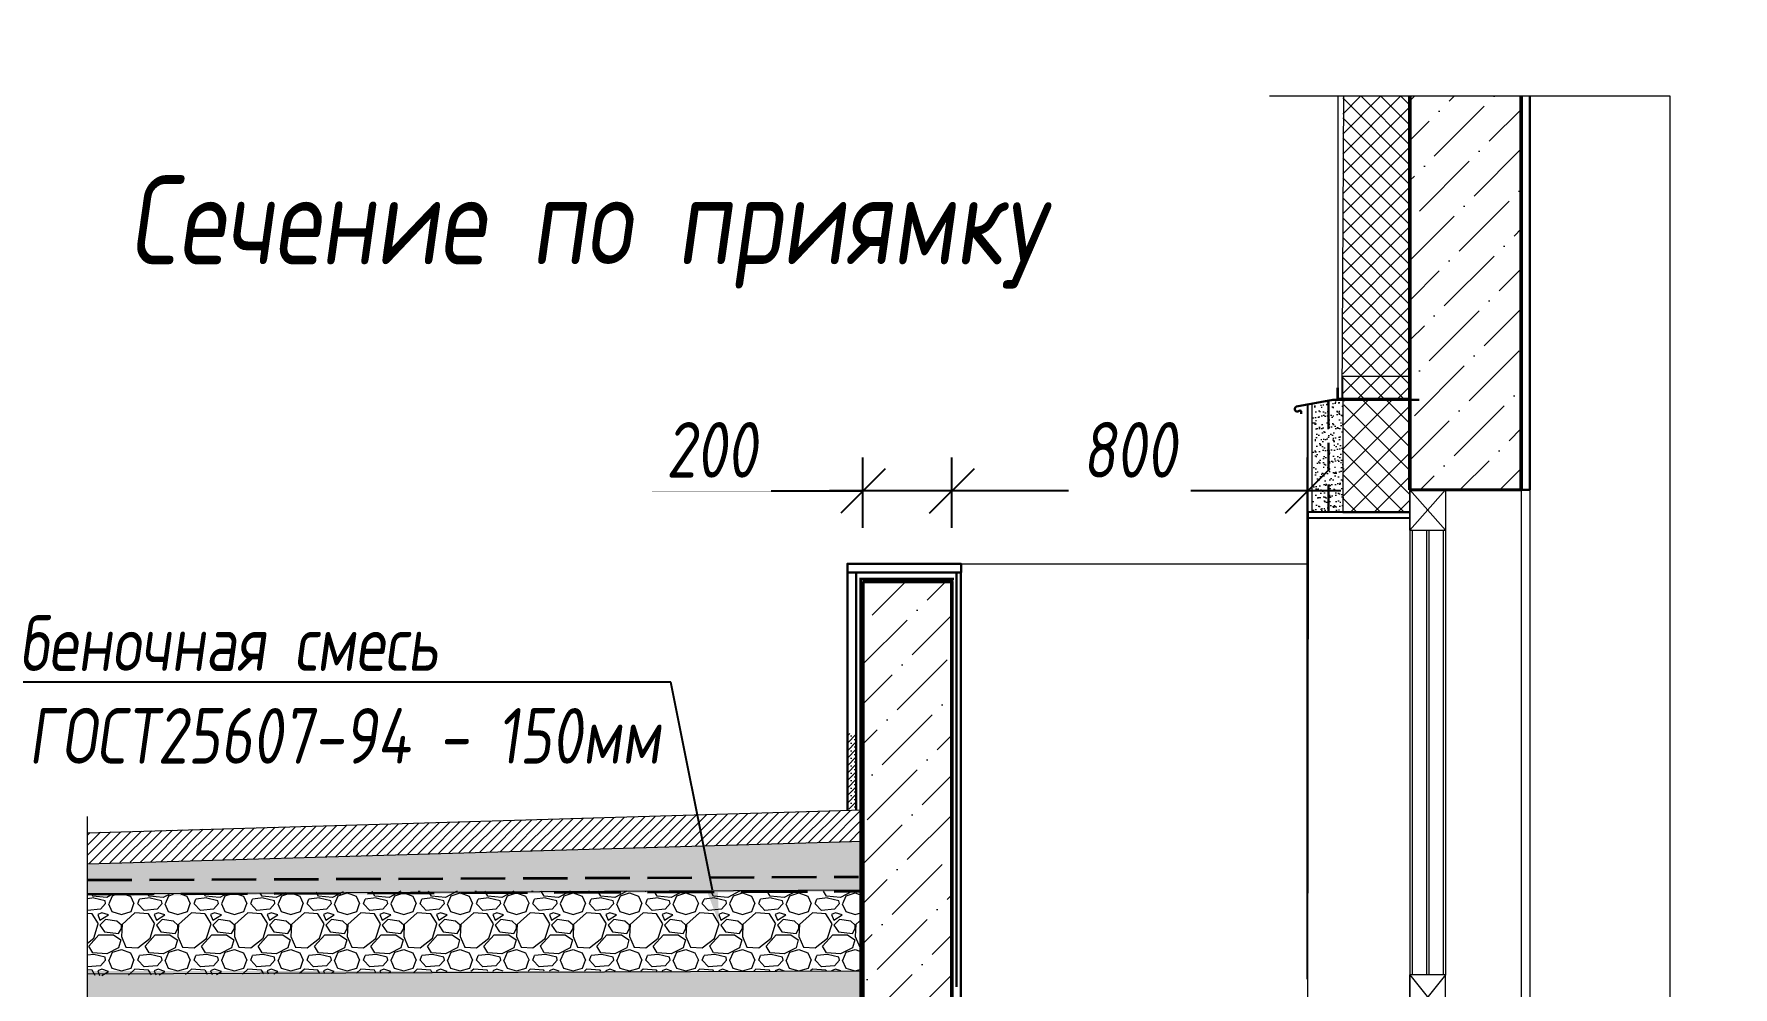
# Model space of a CAD drawing. Header units: millimetres. Extents: x -8417289 to 9420486, y 0 to 208205.
# Drawn here: x -343224 to -339402, y 23994 to 26136 of the extents above; entities that cross this region are included whole.
import ezdxf
from ezdxf import colors
from ezdxf.entities.mleader import LeaderData, LeaderLine
from ezdxf.math import Vec2, Vec3

# ---------------------------------------------------------------- set-up
doc = ezdxf.new("R2010")
doc.units = ezdxf.units.MM
doc.header["$MEASUREMENT"] = 0
for name, pattern in [('DASHED', [19.05, 12.7, -6.35]), ('HIDDEN2', [4.7625, 3.175, -1.5875]), ('ГОСТ 2.303 4', [7, 5, -2, 0])]:
    doc.linetypes.add(name, pattern=pattern)
doc.layers.get('0').update_dxf_attribs({"color": 250, "lineweight": 9})
for name, color, linetype, lineweight in [('+АР_Стены внутренние', 250, 'Continuous', 18), ('_Гранит', 5, 'Continuous', 9), ('uchastok_Ном_пера__1', 7, 'Continuous', 13), ('А-Гидроизоляция', 152, 'Continuous', 5), ('А-отделка', 154, 'Continuous', 13), ('А-Штрих_Гранит', 161, 'Continuous', 5), ('АР_ЖБ', 251, 'Continuous', 50), ('АР_Лестницы', 250, 'Continuous', 15), ('АР_Навесной фасад', 147, 'Continuous', 5), ('АР_Оси_Разм', 7, 'Continuous', 15), ('АР_Отметки', 250, 'Continuous', 15), ('АР_Перегородки кирпич', 244, 'Continuous', 30), ('АР_Текст', 250, 'Continuous', 5), ('АР_Тонкие', 250, 'Continuous', 5), ('АР_Утеплитель', 250, 'Continuous', 9), ('АР_Штриховка', 252, 'Continuous', 0), ('АР_Штриховка монолит', 250, 'Continuous', 9), ('АР_Штукатурка', 155, 'Continuous', 30), ('МОНОЛИТ', 7, 'Continuous', 40), ('Окна', 153, 'Continuous', 9)]:
    doc.layers.add(name, color=color, linetype=linetype, lineweight=lineweight)
for name, color, linetype in [('PROFILE', 7, 'Continuous'), ('UTEPLITEL', 30, 'Continuous'), ('АР_Фасад', 251, 'Continuous')]:
    doc.layers.add(name, color=color, linetype=linetype)
doc.styles.add('GOST 2.304', font='CS_Gost2304.shx')
doc.styles.add('ISOCPEUR', font='isocpeur.TTF', dxfattribs={"width": 0.7})
doc.styles.add('Архитект', font='isocpeur.TTF', dxfattribs={"width": 0.8, "oblique": 8})
doc.styles.add('Архитектурный размер', font='isocpeur.TTF', dxfattribs={"width": 0.8, "oblique": 8})
doc.dimstyles.new('KK 100', dxfattribs={"dimscale": 100, "dimtxt": 3, "dimasz": 2, "dimexe": 1.5, "dimexo": 2, "dimtad": 1, "dimdec": 0, "dimtxsty": 'GOST 2.304', "dimblk": 'OBLIQUE', "dimcen": 2.5, "dimdle": 1.5, "dimadec": 0, "dimazin": 0, "dimtfac": 1, "dimtdec": 0, "dimtmove": 0, "dimatfit": 3, "dimarcsym": 0})

# ---------------------------------------------------------------- blocks, each defined once
blk = doc.blocks.new('_DotSmall')
at = {"color": 0, "linetype": 'ByBlock', "const_width": 0.5}
blk.add_lwpolyline([(-0.0625, 0, 1), (0.0625, 0, 1)], format="xyb", close=True, dxfattribs=at)
blk = doc.blocks.new('_Oblique')
at = {"color": 0, "linetype": 'ByBlock', "lineweight": -2}
blk.add_line((-0.5, -0.5), (0.5, 0.5), dxfattribs=at)
blk = doc.blocks.new('*D1459')
at = {"layer": 'АР_Оси_Разм', "color": 0, "lineweight": -2, "transparency": 16777216}
for p, q in [((-341159.2, 25100.5), (-341159.2, 25183.8)), ((-340358.8, 24010.8), (-340358.8, 25183.8)), ((-340283.8, 25108.8), (-341234.2, 25108.8))]:
    blk.add_line(p, q, dxfattribs=at)
at = {"layer": 'АР_Оси_Разм', "color": 0, "lineweight": -2, "transparency": 16777216, "xscale": 100, "yscale": 100, "zscale": 100, "rotation": 180}
blk.add_blockref('_Oblique', (-341159.2, 25108.8), dxfattribs=at)
at = {"layer": 'АР_Оси_Разм', "color": 0, "lineweight": -2, "transparency": 16777216, "xscale": 100, "yscale": 100, "zscale": 100}
blk.add_blockref('_Oblique', (-340358.8, 25108.8), dxfattribs=at)
at = {"layer": 'АР_Оси_Разм', "color": 0, "lineweight": 9, "transparency": 16777216, "insert": (-340759, 25201.3), "char_height": 125, "attachment_point": 5, "style": 'Архитектурный размер', "bg_fill": 3, "box_fill_scale": 1.25, "bg_fill_color": 256, "bg_fill_true_color": 13158600, "bg_fill_transparency": 0}
blk.add_mtext('800', dxfattribs=at)
blk = doc.blocks.new('*D1460')
at = {"layer": 'АР_Оси_Разм', "color": 0, "lineweight": -2, "transparency": 16777216}
for p, q in [((-341359.2, 25025.6), (-341359.2, 25183.8)), ((-341159.2, 25025.6), (-341159.2, 25183.8)), ((-341833.4, 25108.8), (-341359.2, 25108.8)), ((-341084.2, 25108.8), (-341434.2, 25108.8))]:
    blk.add_line(p, q, dxfattribs=at)
at = {"layer": 'АР_Оси_Разм', "color": 0, "lineweight": -2, "transparency": 16777216, "xscale": 100, "yscale": 100, "zscale": 100, "rotation": 180}
blk.add_blockref('_Oblique', (-341359.2, 25108.8), dxfattribs=at)
at = {"layer": 'АР_Оси_Разм', "color": 0, "lineweight": -2, "transparency": 16777216, "xscale": 100, "yscale": 100, "zscale": 100}
blk.add_blockref('_Oblique', (-341159.2, 25108.8), dxfattribs=at)
at = {"layer": 'АР_Оси_Разм', "color": 0, "lineweight": 9, "transparency": 16777216, "insert": (-341699.6, 25201.3), "char_height": 125, "attachment_point": 5, "style": 'Архитектурный размер', "bg_fill": 3, "box_fill_scale": 1.25, "bg_fill_color": 256, "bg_fill_true_color": 13158600, "bg_fill_transparency": 0}
blk.add_mtext('200', dxfattribs=at)

msp = doc.modelspace()

# ---------------------------------------------------------------- hatches: boundary and pattern name
at = {"layer": 'А-Штрих_Гранит'}
h = msp.add_hatch(dxfattribs=at)
h.set_pattern_fill('SACNCR', color=256, scale=5, style=0)
h.set_pattern_definition([(45, (-948436.875, -88761.118), (-8.41899011, 8.41899011), []), (45, (-948428.456, -88761.118), (-8.41899011, 8.41899011), [0, -11.90625])])
h.paths.add_polyline_path([(-341394, 24393.6), (-341374, 24393.6), (-341374, 24563.6), (-341394, 24563.6)])
at = {"layer": 'АР_Перегородки кирпич', "lineweight": 0, "ltscale": 100, "true_color": 0x000000, "transparency": 33554610}
h = msp.add_hatch(dxfattribs=at)
h.set_pattern_fill('ANSI31', color=18, scale=5)
h.set_pattern_definition([(45, (-560273.784, 198793.657), (-11.22532015, 11.22532015), [])])
h.paths.add_polyline_path([(-341363.7, 24320.8), (-343103.9, 24271.1), (-343103.9, 24340.6), (-341364.2, 24390.3)])
h = msp.add_hatch(dxfattribs=at)
h.set_pattern_fill('GRAVEL', color=18, scale=5)
h.set_pattern_definition([(228.0127875, (-1161197.696, -326085.898), (-1016.00000008, -1142.99999993), [17.086072, -1691.524182]), (184.969741, (-1161209.1263, -326098.5985), (1523.999999397, 127.000007235), [29.320236, -2902.702445]), (132.5104471, (-1161238.336, -326101.1385), (1270.000000536, -1396.99999951), [20.674076, -2046.73614]), (267.273689, (-1161287.8663, -326132.8885), (127.000000266, 2539.999999987), [26.700226, -2643.321871]), (292.8336542, (-1161289.1363, -326159.5585), (-635.000000053, 1523.999999978), [26.181685, -2591.990387]), (357.273689, (-1161278.9763, -326183.6885), (-2539.999999987, 127.000000266), [26.700226, -2643.321871]), (37.69424047, (-1161252.3063, -326184.9585), (-1650.999999927, -1270.000000095), [35.309683, -3495.655766]), (72.2553284, (-1161224.3663, -326163.3685), (889.00000024, 2793.999999924), [33.335976, -3300.26283]), (121.4295656, (-1161214.2063, -326131.6185), (-1016.000000144, 1650.99999991), [26.79065, -2652.277285]), (175.2363583, (-1161228.176, -326108.758), (1396.99999998, -127.00000022), [30.585664, -1498.696847]), (222.3974378, (-1161258.6563, -326106.2185), (-1523.999999951, -1397.000000053), [39.553896, -3915.838626]), (138.8140748, (-1161162.136, -326134.158), (-888.99999995, 762.00000006), [13.500227, -1336.528291]), (171.4692344, (-1161172.296, -326125.2685), (1651.000000044, -253.99999971), [25.684099, -2542.73195]), (225, (-1161197.7, -326121.46), (-2e-14, -127), [17.960467, -161.644655]), (203.1985905, (-1161206.586, -326106.218), (635.00000002, 253.99999996), [9.672066, -957.531118]), (291.8014095, (-1161215.476, -326110.028), (-127, 381), [13.678281, -670.23765]), (30.9637565, (-1161210.396, -326122.728), (381, 254), [22.215983, -718.314908]), (161.565051, (-1161191.346, -326111.3), (254, -127), [16.064357, -385.544906]), (16.3895403, (-1161289.136, -326110.0285), (1270, 381), [22.5044, -2227.941334]), (70.3461759, (-1161267.546, -326103.6785), (-508.00000005, -1396.99999998), [18.879947, -1869.110784]), (293.1985905, (-1161191.346, -326085.898), (-253.99999996, 635.00000002), [19.344005, -947.85918]), (343.6104597, (-1161183.726, -326103.6785), (-1270.000000027, 380.99999991), [22.5044, -2227.941334]), (339.4439548, (-1161289.136, -326188.768), (-635, 254), [21.70176, -1063.386716]), (294.7751406, (-1161268.816, -326196.3885), (-635.00000076, 1396.99999966), [18.183606, -1800.179669]), (66.8014095, (-1161190.076, -326212.898), (253.99999996, 635.00000002), [19.344005, -947.85918]), (17.3540246, (-1161182.456, -326195.1185), (-1650.99999997, -508.000000107), [21.289137, -2107.618799]), (69.4439548, (-1161252.306, -326212.898), (-254, -635), [10.85088, -1074.237596]), (101.3099325, (-1161197.696, -326212.898), (-127, 508), [6.47573, -641.099748]), (165.9637565, (-1161198.966, -326206.55), (381, -127), [26.181685, -497.45273]), (186.009006, (-1161224.366, -326200.1985), (1269.999999993, 127.000000066), [24.26335, -2402.068243]), (303.6900675, (-1161210.396, -326134.16), (-127, 254), [18.316194, -439.588818]), (353.1572266, (-1161200.2363, -326149.3985), (2159.000000013, -253.999999887), [31.977838, -3165.800453]), (60.9453959, (-1161168.486, -326153.208), (-508.00000001, -889), [13.075412, -1294.469616]), (90, (-1161162.14, -326141.78), (-127, 127), [7.62, -119.38]), (120.2564372, (-1161226.906, -326196.3885), (507.99999994, -889.00000004), [17.643348, -1746.697039]), (48.0127875, (-1161235.796, -326181.148), (1016.00000008, 1142.99999993), [34.172144, -1674.43811]), (0, (-1161212.94, -326155.75), (127, 127), [33.02, -93.98]), (325.3048465, (-1161179.916, -326155.7485), (1270.00000048, -888.99999931), [20.080478, -1987.965836]), (254.054604, (-1161163.406, -326167.178), (-127, -508), [18.491454, -906.082502]), (207.64597536, (-1161168.4863, -326184.9585), (-2413.00000009, -1269.99999983), [30.107255, -2980.623221]), (175.42607874, (-1161195.1563, -326198.9285), (-1651, 127), [31.851473, -3153.292323])])
h.paths.add_polyline_path([(-341357.6, 24029.6), (-342149.3, 24029.2), (-342493.4, 24024.9), (-343103.9, 24019.4), (-343103.9, 24199.1), (-342417.3, 24209.1), (-341359.2, 24208.8)])
at = {"layer": 'АР_Тонкие', "true_color": 0x000000}
h = msp.add_hatch(dxfattribs=at)
h.set_pattern_fill('AR-CONC', color=18, scale=0.3)
h.set_pattern_definition([(50, (-560273.784, 198822.126), (54.655401, -4.781726), [5.715, -62.865]), (355, (-560273.784, 198822.126), (-10.573026, 57.317054), [4.572, -50.292175]), (100.451445, (-560269.23, 198821.727), (44.082374, 52.535326), [4.857003, -53.427073]), (46.1842, (-560273.784, 198837.366), (81.323712, -12.612698), [8.5725, -94.2975]), (96.635558, (-560267.01, 198836.315), (71.22124, 74.227837), [7.285507, -80.140682]), (351.18415, (-560273.78, 198837.366), (71.22124, 74.227837), [6.85799, -75.43792]), (21, (-560266.164, 198833.556), (45.4843174, -30.6795595), [5.715, -62.865]), (326, (-560266.164, 198833.556), (18.540609, 55.25639), [4.572, -50.292]), (71.451445, (-560262.374, 198831), (64.024926, 24.576831), [4.857003, -53.426981]), (37.5, (-560273.784, 198822.126), (0.926581, 25.3665117), [0, -49.6824, 0, -51.054, 0, -50.4825]), (7.5, (-560273.784, 198822.126), (20.0458988, 30.0541724), [0, -29.1084, 0, -48.5394, 0, -19.2405]), (327.5, (-560290.776, 198822.126), (40.6771786, -1.7186232), [0, -19.05, 0, -59.436, 0, -78.867]), (317.5, (-560298.396, 198822.126), (44.4387544, 7.6279473), [0, -24.765, 0, -39.4716, 0, -56.007])])
h.paths.add_polyline_path([(-342567.8, 24284.5), (-343103.9, 24269.8), (-343103.9, 24198.7), (-341359.2, 24208.2), (-341359.2, 24321.2)])
h = msp.add_hatch(dxfattribs=at)
h.set_pattern_fill('AR-SAND', color=18, scale=20)
h.set_pattern_definition([(37.5, (-852069.32, -266072.964), (-1.2598672, 38.5364754), [0, -30.4, 0, -34, 0, -32.5]), (7.5, (-852069.32, -266072.964), (35.395534, 56.4429213), [0, -16.4, 0, -27.4, 0, -10.5]), (327.5, (-852093.92, -266072.964), (62.2828372, 0.113181), [0, -10, 0, -36, 0, -47]), (317.5, (-852093.92, -266072.964), (60.122532, 17.5535113), [0, -5, 0, -23.6, 0, -27])])
h.paths.add_polyline_path([(-341359, 23669.1), (-342552.5, 23669.6), (-342552.5, 23669.1), (-343103.9, 23669.1), (-343103.9, 24029.5), (-341359.4, 24029.6)])
at = {"layer": 'АР_Утеплитель'}
h = msp.add_hatch(dxfattribs=at)
h.set_pattern_fill('ANSI37', color=256, scale=10, angle=270)
h.set_pattern_definition([(315, (-5456560.467, -781642.52), (22.4506403, 22.4506403), []), (45, (-5456560.467, -781642.52), (-22.4506403, 22.4506403), [])])
h.paths.add_polyline_path([(-340128.8, 25997), (-340128.8, 25316.7), (-340279.8, 25316.7), (-340279.8, 25997)])
at = {"layer": 'АР_Штриховка', "lineweight": 0, "true_color": 0x000000, "transparency": 33554559}
h = msp.add_hatch(dxfattribs=at)
h.set_pattern_fill('ANSI36', color=18, scale=20)
h.set_pattern_definition([(45, (-555790.72, 219733.97), (33.67596, 123.478522), [158.75, -31.75, 0, -31.75])])
h.paths.add_polyline_path([(-339877.1, 25997), (-340127.8, 25997), (-340128.8, 25111), (-339878.1, 25111)])
at = {"layer": 'АР_Штриховка монолит', "ltscale": 0.5, "transparency": 33554559}
h = msp.add_hatch(dxfattribs=at)
h.set_pattern_fill('ANSI36', color=252, scale=20)
h.set_pattern_definition([(45, (-5456559.47, -781844.14), (33.67596045, 123.4785217), [158.75, -31.75, 0, -31.75])])
h.paths.add_polyline_path([(-341159.2, 24905.6), (-341359.2, 24905.6), (-341359.2, 23169.5), (-341159.2, 23169.5)])

# ---------------------------------------------------------------- linework, layer by layer
at = {"layer": '_Гранит', "color": 0, "lineweight": 30}
msp.add_lwpolyline([(-341374, 24390.4), (-341374, 24925.6), (-341394, 24925.6), (-341394, 24389.6)], dxfattribs=at)
at = {"layer": 'PROFILE', "color": 0}
for p, q in [((-340291.8, 25315.7, 160783.2), (-340291.8, 25340.7, 160783.2)), ((-340266.8, 25315.7, 160783.2), (-340291.8, 25315.7, 160783.2)), ((-340290.8, 25340.7, 160783.2), (-340290.8, 25316.7, 160783.2)), ((-340290.8, 25316.7, 160783.2), (-340266.8, 25316.7, 160783.2))]:
    msp.add_line(p, q, dxfattribs=at)
at = {"layer": 'uchastok_Ном_пера__1', "linetype": 'Continuous'}
for p, q in [((-340279.8, 25316.7, 160783.2), (-340279.8, 25061.1, 130574.6)), ((-339878.1, 25111), (-339878.1, 23937.9))]:
    msp.add_line(p, q, dxfattribs=at)
at = {"layer": 'UTEPLITEL', "color": 8, "lineweight": 9, "elevation": 160783.2}
msp.add_lwpolyline([(-340128.8, 25366.7), (-340128.8, 25316.7), (-340279.8, 25316.7), (-340279.8, 25366.7)], close=True, dxfattribs=at)
at = {"layer": 'АР_ЖБ'}
for p, q in [((-340128.8, 25111, 80391.6), (-340128.8, 25997, 80391.6)), ((-339878.1, 25111, 80391.6), (-339878.1, 25997, 80391.6))]:
    msp.add_line(p, q, dxfattribs=at)
at = {"layer": 'АР_ЖБ', "elevation": 80391.6}
for points in [[(-341359.2, 24905.6), (-341159.2, 24905.6), (-341159.2, 23169.8)], [(-341359.2, 23140.1), (-341359.2, 24905.6)]]:
    msp.add_lwpolyline(points, dxfattribs=at)
at = {"layer": 'АР_Тонкие', "color": 18, "true_color": 0x000000}
for p, q in [((-340444.6, 25997), (-339543.6, 25997)), ((-339543.6, 25997), (-339543.6, 22279.4, 81058.1)), ((-341359.2, 24390.9, 80417.8), (-343103.9, 24339.5, 77042.7)), ((-343103.9, 22279.4, 81058.1), (-343103.9, 24377, 78637.9)), ((-341359.2, 24320.9, 80417.8), (-343103.9, 24269.9, 77042.7)), ((-341359.2, 24211.4, 83581.3), (-343103.9, 24202.1, 80070.2)), ((-341359.2, 24029.5, 80391.6), (-343103.9, 24022.4, 77042.7))]:
    msp.add_line(p, q, dxfattribs=at)
at = {"layer": 'АР_Тонкие', "color": 18, "linetype": 'ГОСТ 2.303 4', "lineweight": 35, "ltscale": 20, "true_color": 0x000000}
msp.add_line((-343103.9, 24234.2, 80070.2), (-341368.9, 24241.3, 81341.6), dxfattribs=at)
at = {"layer": 'АР_Тонкие', "color": 18, "linetype": 'ГОСТ 2.303 4', "lineweight": 35, "ltscale": 30, "true_color": 0x000000}
msp.add_line((-343103.9, 24202.1, 77042.7), (-341359.2, 24208.8, 80391.6), dxfattribs=at)
at = {"layer": 'АР_Штукатурка', "lineweight": 30}
msp.add_line((-339878.1, 25111, -80391.6), (-339858.7, 25111, -80391.6), dxfattribs=at)
msp.add_lwpolyline([(-339858.6, 25997), (-339858.6, 25111)], dxfattribs=at)
at = {"layer": 'АР_Штукатурка', "lineweight": 5}
msp.add_lwpolyline([(-339858.6, 25111), (-339858.7, 23937.9)], dxfattribs=at)
at = {"layer": 'МОНОЛИТ', "linetype": 'Continuous'}
msp.add_line((-340128.8, 25111, -80391.6), (-339878.1, 25111, -80391.6), dxfattribs=at)
at = {"layer": 'Окна', "color": 0}
for p, q in [((-340280.7, 25315.7, 90293.1), (-340277, 25997, 123263.6)), ((-340128.8, 25021, 80391.6), (-340048.8, 25021, 80391.6))]:
    msp.add_line(p, q, dxfattribs=at)
for points in [[(-340128.8, 25997), (-340128.8, 24020.8)], [(-340048.8, 25111), (-340048.8, 24020.8)], [(-340123.8, 25021), (-340123.8, 24020.8)], [(-340091.3, 25021), (-340091.3, 24020.8)], [(-340086.3, 25021), (-340086.3, 24020.8)], [(-340053.8, 25021), (-340053.8, 24020.8)], [(-340048.8, 24020.8), (-340128.8, 23920.8), (-340128.8, 24020.8), (-340048.8, 23920.8)]]:
    msp.add_lwpolyline(points, dxfattribs=at)
at = {"layer": 'Окна', "color": 0, "elevation": 80391.6}
msp.add_lwpolyline([(-340048.8, 25111), (-340128.8, 25021), (-340128.8, 25111), (-340048.8, 25021)], dxfattribs=at)
at = {"layer": 'Окна', "color": 0}
msp.add_lwpolyline([(-340128.8, 24020.8), (-340128.8, 23920.8), (-340048.8, 23920.8), (-340048.8, 24020.8), (-340128.8, 24020.8)], close=True, dxfattribs=at)

# ---------------------------------------------------------------- texts
at = {"layer": 'АР_Текст', "color": 18, "lineweight": 13, "true_color": 0x000000, "insert": (-341983.5, 25691), "char_height": 200, "width": 3119.983, "attachment_point": 5, "line_spacing_factor": 0.72, "style": 'Архитект'}
msp.add_mtext('Cечение по приямку', dxfattribs=at)

# ---------------------------------------------------------------- leaders
at = {"layer": 'АР_Отметки'}
ml = msp.add_multileader_mtext('Standard', dxfattribs=at)
ml.set_content('{\\W0.8;-2,500}', color=256, style='ISOCPEUR')
ml.set_leader_properties(color=256, linetype='Continuous', lineweight=-1)
ml.set_arrow_properties(name='DOTSMALL')
ml.build(insert=Vec2(0, 0))
ml.multileader.update_dxf_attribs({"has_text_frame": 1, "text_left_attachment_type": 4, "text_right_attachment_type": 4, "dogleg_length": 100, "arrow_head_size": 180})
ctx = ml.context
ctx.base_point, ctx.char_height, ctx.arrow_head_size, ctx.landing_gap_size, ctx.plane_origin = Vec3(-348917.1, 102167.8), 250, 180, 50, Vec3(-348638.6, 101601.3)
ctx.left_attachment, ctx.right_attachment = 4, 4
notes = []
notes.append((ctx, [(0, (0, 0, 0), (0, 0), (1, 0), 1, [])]))
ctx.mtext.insert, ctx.mtext.width, ctx.mtext.line_spacing_style, ctx.mtext.flow_direction = Vec3(-348867.1, 102501.1), 749.69, 2, 5
ml = msp.add_multileader_mtext('Standard', dxfattribs=at)
ml.set_content('{\\W0.8;-2,400}', color=256, style='ISOCPEUR')
ml.set_leader_properties(color=256, linetype='Continuous', lineweight=-1)
ml.set_arrow_properties(name='DOTSMALL')
ml.build(insert=Vec2(0, 0))
ml.multileader.update_dxf_attribs({"has_text_frame": 1, "text_left_attachment_type": 4, "text_right_attachment_type": 4, "dogleg_length": 100, "arrow_head_size": 180})
ctx = ml.context
ctx.base_point, ctx.char_height, ctx.arrow_head_size, ctx.landing_gap_size, ctx.plane_origin = Vec3(-345559.6, 101933.6), 250, 180, 50, Vec3(-345641, 100655.5)
ctx.left_attachment, ctx.right_attachment = 4, 4
notes.append((ctx, [(0, (0, 0, 0), (0, 0), (1, 0), 1, [])]))
ctx.mtext.insert, ctx.mtext.width, ctx.mtext.defined_height, ctx.mtext.line_spacing_style, ctx.mtext.flow_direction = Vec3(-345509.6, 102266.9), 769.989, 343.9, 2, 5
ml = msp.add_multileader_mtext('Standard', dxfattribs=at)
ml.set_content('{\\W0.8;-2,550}', color=256, style='ISOCPEUR')
ml.set_leader_properties(color=256, linetype='Continuous', lineweight=-1)
ml.set_arrow_properties(name='DOTSMALL')
ml.build(insert=Vec2(0, 0))
ml.multileader.update_dxf_attribs({"has_text_frame": 1, "text_left_attachment_type": 4, "text_right_attachment_type": 4, "dogleg_length": 100, "arrow_head_size": 180})
ctx = ml.context
ctx.base_point, ctx.char_height, ctx.arrow_head_size, ctx.landing_gap_size, ctx.plane_origin = Vec3(-342033.3, 92368.1), 250, 180, 50, Vec3(-342114.6, 91100.5)
ctx.left_attachment, ctx.right_attachment = 4, 4
notes.append((ctx, [(0, (0, 0, 0), (0, 0), (1, 0), 1, [])]))
ctx.mtext.insert, ctx.mtext.width, ctx.mtext.line_spacing_style, ctx.mtext.flow_direction = Vec3(-341983.3, 92701.4), 852.697, 2, 5
for ctx, leaders in notes:
    for number, flags, end, landing, length, lines in leaders:
        leader = LeaderData()
        leader.index, (leader.has_last_leader_line, leader.has_dogleg_vector, leader.attachment_direction) = number, flags
        leader.last_leader_point, leader.dogleg_vector, leader.dogleg_length = Vec3(end), Vec3(landing), length
        for number, points, colour, breaks in lines:
            line = LeaderLine()
            line.index, line.vertices, line.color, line.breaks = number, Vec3.list(points), colors.encode_raw_color(colour), breaks
            leader.lines.append(line)
        ctx.leaders.append(leader)

# ---------------------------------------------------------------- next in the draw order: dimensions: what is measured, and where the dimension line sits
at = {"layer": 'АР_Оси_Разм', "color": 18, "lineweight": 9, "true_color": 0x000000}
dim = msp.add_linear_dim(base=(-341159.2, 25108.8), p1=(-340358.8, 23910.8, 80391.6), p2=(-341159.2, 25000.5, 80391.6), dimstyle='KK 100', override={"dimtxt": 1.25, "dimasz": 1, "dimexe": 0.75, "dimexo": 1, "dimgap": 0.3, "dimtxsty": 'Архитектурный размер', "dimdle": 0.75, "dimtmove": 1, "dimtfill": 1}, dxfattribs=at)
dim.commit()
dim.dimension.update_dxf_attribs({"geometry": '*D1459', "text_midpoint": (-340759, 25108.8), "dimtype": 160})

# ---------------------------------------------------------------- next in the draw order: hatches: boundary and pattern name
at = {"layer": 'АР_Навесной фасад', "ltscale": 50, "true_color": 0x000000}
h = msp.add_hatch(dxfattribs=at)
h.set_pattern_fill('ANSI37', color=18, scale=300)
h.set_pattern_definition([(45, (-850830.125, -266056.47), (-26.5165043, 26.5165043), []), (135, (-850830.125, -266056.47), (-26.5165043, -26.5165043), [])])
h.paths.add_polyline_path([(-340128.8, 25061.1), (-340279.8, 25061.1), (-340277, 25313.9), (-340127, 25313.6)])
at = {"layer": 'АР_Тонкие', "true_color": 0x000000}
h = msp.add_hatch(dxfattribs=at)
h.set_pattern_fill('AR-SAND', color=18, scale=10)
h.set_pattern_definition([(37.5, (-850984.911, -265811.29), (-0.6299336, 19.2682377), [0, -15.2, 0, -17, 0, -16.25]), (7.5, (-850984.91, -265811.29), (17.697767, 28.2214607), [0, -8.2, 0, -13.7, 0, -5.25]), (327.5, (-850997.211, -265811.29), (31.1414186, 0.05659054), [0, -5, 0, -18, 0, -23.5]), (317.5, (-850997.21, -265811.29), (30.061266, 8.7767556), [0, -2.5, 0, -11.8, 0, -13.5])])
h.paths.add_polyline_path([(-340348.7, 25305.2), (-340346.3, 25061), (-340277.3, 25061.1), (-340279.7, 25314)])

# ---------------------------------------------------------------- next in the draw order: linework, layer by layer
at = {"layer": '+АР_Стены внутренние', "color": 18, "lineweight": 25, "ltscale": 50, "true_color": 0x000000}
for p, q in [((-340358.8, 25048.1), (-340128.8, 25048.1, 80391.6)), ((-340128.8, 25061.1, 80391.6), (-340357.8, 25061.1, 58386.9)), ((-340279.8, 25061.1, 130574.6), (-340128.8, 25061.1))]:
    msp.add_line(p, q, dxfattribs=at)
msp.add_lwpolyline([(-340358.8, 25305.4), (-340358.7, 25061.9)], dxfattribs=at)
at = {"color": 18, "lineweight": 30, "ltscale": 150, "true_color": 0x000000, "elevation": -1904.8}
msp.add_lwpolyline([(-340107.9, 25313.6), (-340302, 25313.9), (-340384, 25298.7, 0.885138), (-340380.9, 25287.6), (-340377.8, 25289.1, -0.660564), (-340373, 25285.5), (-340373.2, 25282.2)], format="xyb", dxfattribs=at)
at = {"layer": 'uchastok_Ном_пера__1', "linetype": 'Continuous'}
msp.add_line((-340357.8, 25061.1, 58386.9), (-340358.8, 23918.1, 80391.6), dxfattribs=at)
at = {"layer": 'А-Гидроизоляция', "linetype": 'DASHED', "const_width": 6}
msp.add_lwpolyline([(-341154.2, 24910.6), (-341364.2, 24910.6), (-341364.2, 22964), (-340172.7, 22964), (-340172.7, 23174), (-340363.6, 23174)], dxfattribs=at)
at = {"layer": 'А-отделка', "lineweight": 30}
for p, q in [((-341138.8, 24925.6, 80391.6), (-341148.8, 24925.6, 80391.6)), ((-341148.8, 24925.6, 80391.6), (-341148.8, 24372.7, 80391.6)), ((-341148.8, 24372.7, 80391.6), (-341148.8, 23993.6, 80391.6))]:
    msp.add_line(p, q, dxfattribs=at)
at = {"layer": 'АР_Лестницы', "color": 18, "linetype": 'HIDDEN2', "lineweight": 30, "ltscale": 20, "true_color": 0x000000}
msp.add_line((-340311.9, 25312, -1904.8), (-340311.7, 25061.9, 139462.5), dxfattribs=at)
at = {"layer": 'АР_Навесной фасад', "color": 18, "ltscale": 50, "true_color": 0x000000}
msp.add_line((-340348.7, 25061.1, 61551.4), (-340348.8, 25306.5, -950), dxfattribs=at)
at = {"layer": 'АР_Фасад', "color": 204, "linetype": 'ByBlock', "lineweight": 5, "true_color": 0x6b008f}
msp.add_line((-340289.8, 25312.7, 160783.2), (-340129.8, 25313.7), dxfattribs=at)
at = {"layer": 'Окна', "color": 0}
msp.add_line((-340289.8, 25312.7, 160783.2), (-340289.8, 25997, 160783.2), dxfattribs=at)

# ---------------------------------------------------------------- next in the draw order: leaders
at = {"layer": 'АР_Тонкие', "color": 18, "true_color": 0x000000}
ml = msp.add_multileader_mtext('Standard', dxfattribs=at)
ml.set_content('\\A1;Щебеночная смесь \\Pпо ГОСТ25607-94 - 150мм', color=(0, 0, 0), style='Архитект')
ml.set_leader_properties()
ml.build(insert=Vec2(0, 0))
ml.multileader.update_dxf_attribs({"text_left_attachment_type": 6, "text_right_attachment_type": 6, "dogleg_length": 50, "arrow_head_size": 75})
ctx = ml.context
ctx.base_point, ctx.char_height, ctx.arrow_head_size, ctx.landing_gap_size, ctx.plane_origin, ctx.plane_x_axis = Vec3(-341792.8, 24679.1, 79441.6), 125, 75, 12, Vec3(-365641.1, 48648.8, 79441.6), Vec3(-1, 0)
ctx.left_attachment, ctx.right_attachment = 6, 6
notes = []
notes.append((ctx, [(1, (1, 1, 0), (-341791.4, 24679.1, 79441.6), (-1, 0), 1.39, [(0, [(-341683.1, 24137.5, 79441.6)], 0, [])])]))
ctx.mtext.insert, ctx.mtext.width, ctx.mtext.defined_height, ctx.mtext.flow_direction = Vec3(-343442.2, 24829.1, 79441.6), 3092.09, 781.2, 5
for ctx, leaders in notes:
    for number, flags, end, landing, length, lines in leaders:
        leader = LeaderData()
        leader.index, (leader.has_last_leader_line, leader.has_dogleg_vector, leader.attachment_direction) = number, flags
        leader.last_leader_point, leader.dogleg_vector, leader.dogleg_length = Vec3(end), Vec3(landing), length
        for number, points, colour, breaks in lines:
            line = LeaderLine()
            line.index, line.vertices, line.color, line.breaks = number, Vec3.list(points), colors.encode_raw_color(colour), breaks
            leader.lines.append(line)
        ctx.leaders.append(leader)

# ---------------------------------------------------------------- next in the draw order: dimensions: what is measured, and where the dimension line sits
at = {"layer": 'АР_Оси_Разм', "color": 18, "lineweight": 9, "true_color": 0x000000}
dim = msp.add_linear_dim(base=(-341359.2, 25108.8, -80391.6), p1=(-341159.2, 24925.6), p2=(-341359.2, 24925.6), dimstyle='KK 100', override={"dimtxt": 1.25, "dimasz": 1, "dimexe": 0.75, "dimexo": 1, "dimgap": 0.3, "dimtxsty": 'Архитектурный размер', "dimdle": 0.75, "dimtmove": 1, "dimtfill": 1}, dxfattribs=at)
dim.commit()
dim.dimension.update_dxf_attribs({"geometry": '*D1460', "text_midpoint": (-341699.6, 25004.6, -80391.6), "dimtype": 160})

# ---------------------------------------------------------------- next in the draw order: linework, layer by layer
at = {"layer": '_Гранит', "color": 0, "lineweight": 9}
msp.add_line((-341138.4, 24945.1), (-340358.8, 24945.1), dxfattribs=at)
at = {"layer": '_Гранит', "color": 0, "lineweight": 30}
msp.add_lwpolyline([(-341394, 24925.6), (-341138.4, 24925.6), (-341138.4, 24945.1), (-341394, 24945.1)], close=True, dxfattribs=at)
at = {"layer": 'А-отделка', "lineweight": 30}
msp.add_line((-341138.8, 24925.6, 80391.6), (-341138.8, 23234.8, 80391.6), dxfattribs=at)

doc.saveas('drawing.dxf')
